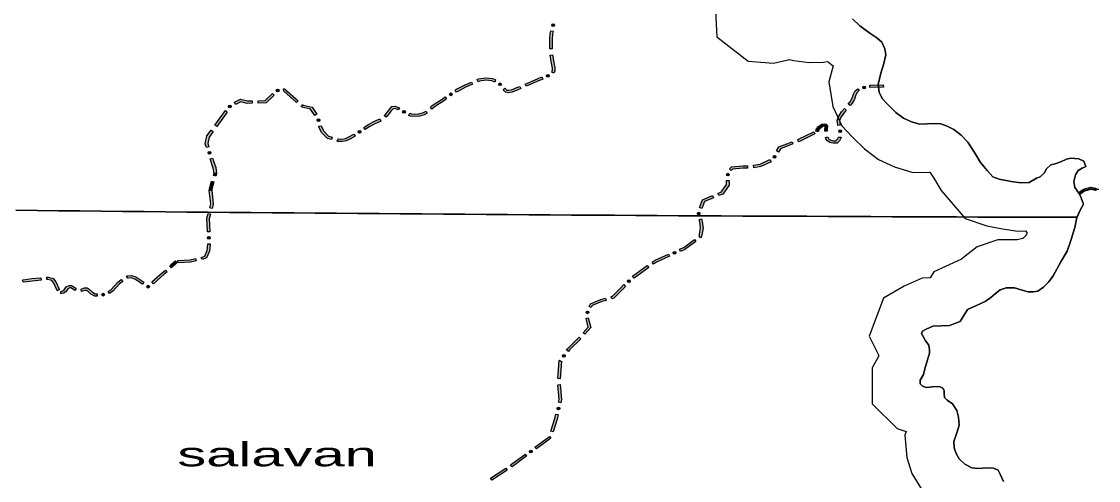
# Model space of a CAD drawing. Header units: metres. Extents: x -835890 to 1024355, y 79891 to 2211954.
# Drawn here: x -233624 to -54596, y 1288279 to 1364590 of the extents above; entities that cross this region are included whole.
import ezdxf

# ---------------------------------------------------------------- set-up
doc = ezdxf.new("R2010")
doc.units = ezdxf.units.M
doc.header["$LTSCALE"] = 2200
for name, color, linetype, lineweight in [('10', 7, 'Continuous', 13), ('13', 7, 'Continuous', 13), ('18', 7, 'Continuous', 13), ('20', 7, 'Continuous', 13), ('35', 7, 'Continuous', 13), ('36', 7, 'Continuous', 13), ('37', 7, 'Continuous', 13)]:
    doc.layers.add(name, color=color, linetype=linetype, lineweight=lineweight)

msp = doc.modelspace()

# ---------------------------------------------------------------- hatches: boundary and pattern name
at = {"layer": '37'}
for points in [[(-145268, 1363780, 1), (-145199, 1364225, 1)], [(-145231, 1362974), (-145338, 1362545), (-145427, 1361685), (-145427, 1360451), (-145407, 1360051), (-145807, 1360031), (-145827, 1360442), (-145827, 1361706), (-145733, 1362614), (-145619, 1363070)], [(-145342, 1359079), (-145110, 1357755), (-144955, 1356885), (-144955, 1356399), (-145114, 1356028), (-145482, 1356186), (-145355, 1356481), (-145355, 1356849), (-145504, 1357685), (-145736, 1359010)], [(-154971, 1354535), (-155431, 1354721), (-156442, 1354837), (-157514, 1354663), (-157727, 1354564), (-157896, 1354926), (-157632, 1355049), (-156452, 1355241), (-155332, 1355113), (-154821, 1354906)], [(-146964, 1355002), (-147694, 1354702), (-149715, 1353819), (-149875, 1354185), (-147851, 1355071), (-147115, 1355372)], [(-146322, 1355481, 1), (-145906, 1355652, 1)], [(-158648, 1354148), (-159831, 1353670), (-161215, 1352917), (-161309, 1352857), (-161524, 1353194), (-161418, 1353261), (-160002, 1354032), (-158798, 1354519)], [(-154257, 1354296, 1), (-153907, 1354012, 1)], [(-150638, 1353428), (-151120, 1353224), (-152056, 1352849), (-152689, 1352749), (-153149, 1352826), (-153576, 1353253), (-153293, 1353536), (-152957, 1353200), (-152687, 1353155), (-152163, 1353237), (-151273, 1353594), (-150794, 1353796)], [(-93351, 1353678, 1), (-93787, 1353569, 1)], [(-92595, 1354007), (-90362, 1354054), (-90353, 1353654), (-92587, 1353607)], [(-195296, 1351004), (-196116, 1350982), (-197185, 1351250), (-198064, 1350809), (-198244, 1351166), (-197231, 1351674), (-196072, 1351383), (-195306, 1351403)], [(-191646, 1352329), (-192984, 1351064), (-194296, 1351030), (-194306, 1351430), (-193148, 1351460), (-191921, 1352619)], [(-191273, 1353128, 1), (-190823, 1353150, 1)], [(-187899, 1351125), (-190035, 1352988), (-190039, 1352988), (-190059, 1353387), (-189894, 1353395), (-187636, 1351426)], [(-162966, 1351758), (-163653, 1351264), (-164478, 1350714), (-165106, 1350294), (-165400, 1350040), (-165662, 1350342), (-165349, 1350613), (-164700, 1351047), (-163881, 1351593), (-163199, 1352083)], [(-162448, 1352366, 1), (-162069, 1352608, 1)], [(-96186, 1350873), (-95887, 1351227), (-95528, 1351862), (-95303, 1352536), (-95028, 1353069), (-94611, 1353406), (-94360, 1353095), (-94711, 1352811), (-94933, 1352381), (-95161, 1351698), (-95557, 1350998), (-95880, 1350615)], [(-199122, 1350289, 1), (-198858, 1350653, 1)], [(-184865, 1348956), (-185564, 1350022), (-186995, 1350336), (-187145, 1350467), (-186882, 1350769), (-186810, 1350705), (-185319, 1350378), (-184531, 1349176)], [(-171021, 1349897), (-171112, 1349952), (-171564, 1350112), (-171867, 1350068), (-172210, 1349672), (-172823, 1348874), (-173037, 1348661), (-173320, 1348943), (-173124, 1349139), (-172520, 1349925), (-172072, 1350443), (-171523, 1350522), (-170940, 1350316), (-170813, 1350238)], [(-97907, 1347312), (-97919, 1347387), (-98039, 1348123), (-97834, 1348756), (-97304, 1349548), (-96831, 1350108), (-96525, 1349851), (-96984, 1349306), (-97471, 1348579), (-97629, 1348092), (-97524, 1347451), (-97512, 1347375)], [(-199415, 1349544), (-201175, 1347115), (-201499, 1347350), (-199739, 1349779)], [(-184300, 1348406, 1), (-184195, 1347968, 1)], [(-173897, 1348040), (-175001, 1347532), (-175747, 1347144), (-176501, 1346633), (-176725, 1346964), (-175953, 1347488), (-175177, 1347892), (-174064, 1348403)], [(-170250, 1349673, 1), (-169842, 1349484, 1)], [(-166176, 1349353), (-166672, 1349080), (-167489, 1348840), (-168257, 1348775), (-168949, 1348841), (-169227, 1348973), (-169055, 1349335), (-168841, 1349233), (-168255, 1349177), (-167563, 1349235), (-166827, 1349451), (-166369, 1349703)], [(-201762, 1346305), (-202425, 1345389), (-202670, 1344282), (-202499, 1343768), (-202879, 1343642), (-203085, 1344261), (-202797, 1345557), (-202086, 1346540)], [(-182074, 1344995), (-182784, 1345162), (-183697, 1346109), (-184181, 1347048), (-184209, 1347168), (-183820, 1347261), (-183803, 1347188), (-183369, 1346345), (-182578, 1345525), (-181982, 1345384)], [(-177625, 1346108, 1), (-177253, 1346362, 1)], [(-101565, 1346337), (-101456, 1346772), (-101149, 1347118), (-100578, 1347511), (-100200, 1347582), (-99847, 1347532), (-99641, 1347291), (-99680, 1346550), (-99681, 1346356), (-100081, 1346359), (-100080, 1346562), (-100049, 1347153), (-100053, 1347157), (-100191, 1347177), (-100420, 1347133), (-100882, 1346816), (-101092, 1346580), (-101177, 1346240)], [(-97589, 1346578, 1), (-97519, 1346133, 1)], [(-178180, 1345517), (-179046, 1345036), (-179653, 1344748), (-180343, 1344616), (-181019, 1344666), (-181139, 1344707), (-181008, 1345085), (-180938, 1345061), (-180366, 1345019), (-179778, 1345131), (-179229, 1345392), (-178375, 1345866)], [(-108107, 1343070), (-107717, 1343754), (-105526, 1344613), (-105380, 1344241), (-107440, 1343433), (-107760, 1342872)], [(-104595, 1344978), (-104456, 1345033), (-101898, 1346258), (-101725, 1345897), (-104297, 1344666), (-104449, 1344606)], [(-99602, 1345431), (-99544, 1345243), (-99392, 1345042), (-99096, 1344859), (-98640, 1344745), (-98229, 1344770), (-97990, 1345005), (-97798, 1345335), (-97791, 1345387), (-97395, 1345335), (-97412, 1345204), (-97672, 1344758), (-98054, 1344380), (-98677, 1344342), (-99254, 1344486), (-99667, 1344741), (-99905, 1345058), (-99984, 1345312)], [(-202303, 1342542, 1), (-202445, 1342969, 1)], [(-201869, 1341870), (-201352, 1340314), (-201189, 1339375), (-201584, 1339306), (-201741, 1340216), (-202248, 1341744)], [(-111961, 1340685), (-110839, 1340858), (-109201, 1341623), (-109032, 1341261), (-110722, 1340471), (-111900, 1340289)], [(-108318, 1342298, 1), (-108541, 1341907, 1)], [(-201198, 1339273), (-201347, 1338861), (-201723, 1338997), (-201575, 1339408)], [(-116210, 1339356, 1), (-116210, 1338906, 1)], [(-115940, 1340102), (-115603, 1340440), (-113712, 1340585), (-112922, 1340585), (-112922, 1340185), (-113697, 1340185), (-115425, 1340052), (-115657, 1339819)], [(-201656, 1337933), (-202018, 1336477), (-202406, 1336574), (-202044, 1338029)], [(-117840, 1336053), (-117311, 1336230), (-116410, 1337519), (-116410, 1338131), (-116010, 1338131), (-116010, 1337393), (-117059, 1335892), (-117713, 1335674)], [(-202013, 1336549), (-201742, 1334240), (-201943, 1333514), (-202329, 1333620), (-202149, 1334271), (-202410, 1336502)], [(-120894, 1333648), (-120405, 1334955), (-118781, 1335667), (-118620, 1335301), (-120090, 1334656), (-120520, 1333508)], [(-57929, 1336145), (-57070, 1336728), (-55883, 1337045), (-55042, 1336891), (-55042, 1336891), (-55042, 1336491), (-55078, 1336491), (-55867, 1336635), (-56902, 1336359), (-57705, 1335814)], [(-202210, 1332550), (-202410, 1331828), (-202326, 1329641), (-202726, 1329626), (-202812, 1331875), (-202596, 1332657)], [(-120979, 1332852, 1), (-121136, 1332431, 1)], [(-120970, 1328934), (-120985, 1328922), (-120728, 1330210), (-120861, 1331274), (-120980, 1331630), (-120600, 1331757), (-120469, 1331363), (-120323, 1330195), (-120623, 1328692), (-120732, 1328612)], [(-202479, 1328409, 1), (-202496, 1328859, 1)], [(-202250, 1327642), (-202245, 1327525), (-202350, 1326405), (-202862, 1325285), (-203586, 1324995), (-203735, 1325366), (-203159, 1325597), (-202742, 1326510), (-202646, 1327536), (-202649, 1327627)], [(-124234, 1326726), (-123551, 1327028), (-121774, 1328340), (-121536, 1328018), (-123349, 1326680), (-124073, 1326360)], [(-204596, 1324779), (-205512, 1324575), (-207603, 1324458), (-207625, 1324858), (-205567, 1324972), (-204683, 1325169)], [(-128783, 1324579), (-128283, 1324937), (-126064, 1325918), (-125902, 1325552), (-128083, 1324587), (-128550, 1324254)], [(-124862, 1326230, 1), (-125274, 1326048, 1)], [(-211952, 1321284), (-210171, 1322856), (-209705, 1323271), (-209439, 1322972), (-209905, 1322557), (-211687, 1320984)], [(-208973, 1323945), (-208073, 1324786), (-207800, 1324494), (-208700, 1323653)], [(-132035, 1322251), (-129596, 1323997), (-129363, 1323672), (-131803, 1321926)], [(-233471, 1321581), (-233363, 1321642), (-231888, 1321836), (-230426, 1321996), (-230383, 1321599), (-231840, 1321439), (-233234, 1321255), (-233274, 1321233)], [(-229422, 1322089), (-229177, 1322105), (-228364, 1321847), (-227935, 1321288), (-227369, 1320076), (-227332, 1320029), (-227648, 1319784), (-227712, 1319867), (-228279, 1321079), (-228605, 1321504), (-229227, 1321701), (-229396, 1321690)], [(-219235, 1319703), (-218704, 1320049), (-217615, 1321255), (-217042, 1321699), (-216797, 1321383), (-217342, 1320960), (-218442, 1319742), (-219016, 1319368)], [(-216172, 1322246), (-216026, 1322327), (-215336, 1322370), (-214615, 1322122), (-213275, 1321249), (-213494, 1320914), (-214791, 1321760), (-215391, 1321966), (-215910, 1321933), (-215977, 1321896)], [(-132488, 1321565, 1), (-132806, 1321246, 1)], [(-227063, 1319783), (-226962, 1319758), (-226750, 1319785), (-226521, 1319957), (-226207, 1320469), (-225696, 1320702), (-225294, 1320702), (-224750, 1320366), (-224529, 1320211), (-224759, 1319884), (-224970, 1320032), (-225407, 1320302), (-225609, 1320302), (-225930, 1320156), (-226220, 1319683), (-226595, 1319401), (-226987, 1319352), (-227160, 1319395)], [(-223722, 1320113), (-223623, 1320129), (-223156, 1320285), (-222736, 1320285), (-222361, 1320097), (-221853, 1319569), (-221357, 1319337), (-221032, 1319326), (-221045, 1318926), (-221453, 1318940), (-222090, 1319238), (-222601, 1319770), (-222830, 1319885), (-223090, 1319885), (-223529, 1319738), (-223661, 1319718)], [(-212389, 1320368, 1), (-212752, 1320634, 1)], [(-135596, 1318882), (-135388, 1318942), (-134172, 1320161), (-133495, 1320839), (-133212, 1320556), (-133889, 1319878), (-135178, 1318586), (-135486, 1318498)], [(-219836, 1319240, 1), (-220264, 1319103, 1)], [(-139274, 1317213), (-139049, 1317664), (-137298, 1318395), (-136557, 1318607), (-136447, 1318223), (-137166, 1318017), (-138757, 1317353), (-138916, 1317034)], [(-139441, 1316430, 1), (-139642, 1316027, 1)], [(-140270, 1312848), (-139403, 1313796), (-139788, 1315242), (-139401, 1315345), (-138960, 1313688), (-139975, 1312578)], [(-143037, 1309933), (-142815, 1310245), (-140943, 1312121), (-140660, 1311838), (-142508, 1309986), (-142712, 1309701)], [(-143324, 1309186, 1), (-143585, 1308820, 1)], [(-144490, 1305220), (-144249, 1308233), (-144198, 1308305), (-143872, 1308072), (-143859, 1308091), (-144091, 1305188)], [(-144361, 1301273), (-144256, 1301758), (-144487, 1304189), (-144089, 1304227), (-143852, 1301734), (-143970, 1301188)], [(-144330, 1300473, 1), (-144425, 1300034, 1)], [(-145620, 1296459), (-144943, 1298589), (-144785, 1299319), (-144394, 1299234), (-144557, 1298486), (-145239, 1296338)], [(-148280, 1293839), (-145862, 1295615), (-145626, 1295293), (-148043, 1293517)], [(-152315, 1290888), (-150019, 1292561), (-149892, 1292655), (-149655, 1292332), (-149783, 1292238), (-152080, 1290565)], [(-148786, 1293219, 1), (-149149, 1292952, 1)], [(-155641, 1288689), (-153115, 1290308), (-152899, 1289972), (-155425, 1288352)]]:
    msp.add_hatch(color=256, dxfattribs=at).paths.add_polyline_path(points)

# ---------------------------------------------------------------- linework, layer by layer
at = {"layer": '10'}
for points in [[(-79340, 1314050), (-77599, 1314714), (-76383, 1316715), (-74783, 1317454), (-73446, 1318045), (-72511, 1318685), (-71723, 1319375), (-70936, 1319966), (-69951, 1320311), (-68573, 1320311), (-67293, 1319917), (-66259, 1319671), (-65373, 1319621), (-64659, 1319769), (-63724, 1320410), (-62836, 1321328), (-62109, 1322330), (-60835, 1324632), (-59799, 1326412), (-59206, 1328192), (-58509, 1330364), (-58168, 1331984), (-58146, 1332036), (-57651, 1333201), (-57096, 1334203), (-57473, 1335290), (-57817, 1335980), (-56986, 1336543), (-55875, 1336840), (-55060, 1336691), (-54542, 1336691)], [(-70369, 1288088), (-70911, 1289319), (-71280, 1290009), (-72068, 1290305), (-73151, 1290354), (-74627, 1290256), (-75661, 1290354), (-76793, 1290995), (-77729, 1291881), (-78270, 1292768), (-78565, 1293705), (-78664, 1294739), (-78122, 1296217), (-77753, 1297498), (-77852, 1298829), (-78147, 1299913), (-78885, 1301046), (-79722, 1301637), (-80165, 1302081), (-80264, 1302672), (-80239, 1303214), (-80485, 1303608), (-81027, 1303904), (-82159, 1303855), (-83193, 1303756), (-83832, 1303953), (-84226, 1304347), (-84226, 1304938), (-83685, 1305924), (-83439, 1306860), (-82996, 1308338), (-82700, 1309472), (-82676, 1310013), (-82823, 1310753), (-83365, 1311492), (-83759, 1312231), (-84005, 1312723), (-83857, 1313118), (-83266, 1313463), (-82134, 1313955), (-79340, 1314050)]]:
    msp.add_lwpolyline(points, dxfattribs=at)
at = {"layer": '13'}
msp.add_lwpolyline([(-95474, 1365050), (-94244, 1363868), (-92594, 1362636), (-91462, 1361897), (-90625, 1361158), (-90084, 1360074), (-89936, 1359039), (-90281, 1357610), (-90749, 1355984), (-91241, 1354112), (-91044, 1352831), (-90552, 1351796), (-89715, 1350909), (-88263, 1349480), (-87032, 1348544), (-85654, 1347904), (-84374, 1347509), (-82996, 1347559), (-81765, 1347608), (-80780, 1347559), (-79747, 1347214), (-78664, 1346622), (-77409, 1345686), (-76326, 1344504), (-75193, 1342829), (-74209, 1341153), (-73028, 1339774), (-72142, 1338739), (-71108, 1338394), (-69119, 1338007), (-67499, 1337745), (-66139, 1337797), (-64887, 1338526), (-64290, 1338788), (-63650, 1339379), (-63256, 1340119), (-62518, 1340759), (-61780, 1340907), (-60844, 1341271), (-59909, 1341714), (-59171, 1341892), (-57853, 1341783), (-57050, 1341370), (-56681, 1340501), (-57320, 1340234), (-57959, 1339807), (-58408, 1339084), (-58703, 1338000), (-58506, 1337014), (-57853, 1336033), (-57817, 1335980), (-56986, 1336543), (-55875, 1336840), (-55060, 1336691), (-54542, 1336691)], dxfattribs=at)
at = {"layer": '18'}
for points in [[(-95474, 1365050), (-94244, 1363868), (-92594, 1362636), (-91462, 1361897), (-90625, 1361158), (-90084, 1360074), (-89936, 1359039), (-90281, 1357610), (-90749, 1355984), (-91241, 1354112), (-91044, 1352831), (-90552, 1351796), (-89715, 1350909), (-88263, 1349480), (-87032, 1348544), (-85654, 1347904), (-84374, 1347509), (-82996, 1347559), (-81765, 1347608), (-80780, 1347559), (-79747, 1347214), (-78664, 1346622), (-77409, 1345686), (-76326, 1344504), (-75193, 1342829), (-74209, 1341153), (-73028, 1339774), (-72142, 1338739), (-71108, 1338394), (-69119, 1338007), (-67499, 1337745), (-66139, 1337797), (-64887, 1338526), (-64290, 1338788), (-63650, 1339379), (-63256, 1340119), (-62518, 1340759), (-61780, 1340907), (-60844, 1341271), (-59909, 1341714), (-59171, 1341892), (-57853, 1341783), (-57050, 1341370), (-56681, 1340501), (-57320, 1340234), (-57959, 1339807), (-58408, 1339084), (-58703, 1338000), (-58506, 1337014), (-57853, 1336033), (-57817, 1335980), (-57473, 1335290), (-57096, 1334203), (-57651, 1333201), (-58146, 1332036), (-59146, 1332039), (-60424, 1332042), (-63979, 1332052), (-67533, 1332063), (-71087, 1332074), (-74642, 1332085), (-78196, 1332098), (-81751, 1332110)], [(-81751, 1332110), (-85305, 1332124), (-88859, 1332138), (-92414, 1332152), (-95968, 1332168), (-99522, 1332183), (-103077, 1332200), (-106631, 1332216), (-110185, 1332234), (-113740, 1332252), (-117294, 1332270), (-120848, 1332289), (-124403, 1332309), (-127957, 1332329), (-131511, 1332350), (-135066, 1332372), (-138620, 1332394), (-142174, 1332416), (-145728, 1332439), (-149283, 1332463), (-152837, 1332487), (-156391, 1332512), (-159946, 1332537), (-163500, 1332563), (-167054, 1332590), (-170609, 1332617), (-174163, 1332645), (-177717, 1332673), (-181271, 1332702), (-184826, 1332731), (-188380, 1332761), (-191934, 1332792), (-195488, 1332823), (-199043, 1332854), (-202597, 1332887), (-206151, 1332919), (-209705, 1332953), (-213259, 1332987), (-216814, 1333021), (-220368, 1333056), (-223922, 1333092), (-227476, 1333128), (-231030, 1333165), (-234585, 1333203)], [(-234585, 1333203), (-231030, 1333165), (-227476, 1333128), (-223922, 1333092), (-220368, 1333056), (-216814, 1333021), (-213259, 1332987), (-209705, 1332953), (-206151, 1332919), (-202597, 1332887), (-199043, 1332854), (-195488, 1332823), (-191934, 1332792), (-188380, 1332761), (-184826, 1332731), (-181271, 1332702), (-177717, 1332673), (-174163, 1332645), (-170609, 1332617), (-167054, 1332590), (-163500, 1332563), (-159946, 1332537), (-156391, 1332512), (-152837, 1332487), (-149283, 1332463), (-145728, 1332439), (-142174, 1332416), (-138620, 1332394), (-135066, 1332372), (-131511, 1332350), (-127957, 1332329)], [(-127957, 1332329), (-124403, 1332309), (-120848, 1332289), (-117294, 1332270), (-113740, 1332252), (-110185, 1332234), (-106631, 1332216), (-103077, 1332200), (-99522, 1332183), (-95968, 1332168), (-92414, 1332152), (-88859, 1332138), (-85305, 1332124), (-81751, 1332110), (-78196, 1332098), (-74642, 1332085), (-71087, 1332074), (-67533, 1332063), (-63979, 1332052), (-60424, 1332042), (-59146, 1332039), (-58146, 1332036), (-58168, 1331984), (-58509, 1330364), (-59206, 1328192), (-59799, 1326412), (-60835, 1324632), (-62109, 1322330), (-62836, 1321328), (-63724, 1320410), (-64659, 1319769), (-65373, 1319621), (-66259, 1319671), (-67293, 1319917), (-68573, 1320311), (-69951, 1320311), (-70936, 1319966), (-71723, 1319375), (-72511, 1318685), (-73446, 1318045), (-74783, 1317454), (-76383, 1316715), (-77599, 1314714), (-79340, 1314050), (-82134, 1313955), (-83266, 1313463), (-83857, 1313118), (-84005, 1312723), (-83759, 1312231), (-83365, 1311492), (-82823, 1310753), (-82676, 1310013), (-82700, 1309472), (-82996, 1308338), (-83439, 1306860), (-83685, 1305924), (-84226, 1304938), (-84226, 1304347), (-83832, 1303953), (-83193, 1303756), (-82159, 1303855), (-81027, 1303904), (-80485, 1303608), (-80239, 1303214), (-80264, 1302672), (-80165, 1302081), (-79722, 1301637), (-78885, 1301046), (-78147, 1299913), (-77852, 1298829), (-77753, 1297498), (-78122, 1296217), (-78664, 1294739), (-78565, 1293705), (-78270, 1292768), (-77729, 1291881), (-76793, 1290995), (-75661, 1290354), (-74627, 1290256), (-73151, 1290354), (-72068, 1290305), (-71280, 1290009), (-70911, 1289319), (-70369, 1288088)]]:
    msp.add_lwpolyline(points, dxfattribs=at)
at = {"layer": '35'}
for points in [[(-118238, 1366319), (-118014, 1362066), (-112811, 1358015), (-108602, 1357664), (-106194, 1358220), (-105988, 1358299), (-105244, 1358117), (-102733, 1357771), (-100326, 1357851), (-99600, 1357920), (-99429, 1357755), (-98698, 1357210), (-99400, 1354539), (-98773, 1350454), (-97235, 1347222), (-95432, 1345311), (-93511, 1343421), (-91188, 1341654), (-88530, 1340419), (-85438, 1339466), (-82693, 1339564), (-82651, 1339566), (-82624, 1339536), (-81963, 1338558), (-80747, 1336489), (-79104, 1334570), (-76776, 1331852), (-73147, 1330641), (-70523, 1330130), (-67988, 1329720), (-66753, 1329768)], [(-64887, 1338526), (-66139, 1337797), (-67499, 1337745), (-69119, 1338007), (-71108, 1338394), (-72142, 1338739), (-73028, 1339774), (-74209, 1341153), (-75193, 1342829), (-76326, 1344504), (-77409, 1345686), (-78664, 1346622), (-79747, 1347214), (-80780, 1347559), (-81765, 1347608), (-82996, 1347559), (-84374, 1347509), (-85654, 1347904), (-87032, 1348544), (-88263, 1349480), (-89715, 1350909), (-90552, 1351796), (-91044, 1352831), (-91241, 1354112), (-90749, 1355984), (-90281, 1357610), (-89936, 1359039), (-90084, 1360074), (-90625, 1361158), (-91462, 1361897), (-92594, 1362636), (-94244, 1363868), (-95474, 1365050)], [(-70369, 1288088), (-70911, 1289319), (-71280, 1290009), (-72068, 1290305), (-73151, 1290354), (-74627, 1290256), (-75661, 1290354), (-76793, 1290995), (-77729, 1291881), (-78270, 1292768), (-78565, 1293705), (-78664, 1294739), (-78122, 1296217), (-77753, 1297498), (-77852, 1298829), (-78147, 1299913), (-78885, 1301046), (-79722, 1301637), (-80165, 1302081), (-80264, 1302672), (-80239, 1303214), (-80485, 1303608), (-81027, 1303904), (-82159, 1303855), (-83193, 1303756), (-83832, 1303953), (-84226, 1304347), (-84226, 1304938), (-83685, 1305924), (-83439, 1306860), (-82996, 1308338), (-82700, 1309472), (-82676, 1310013), (-82823, 1310753), (-83365, 1311492), (-83759, 1312231), (-84005, 1312723), (-83857, 1313118), (-83266, 1313463), (-82134, 1313955), (-79340, 1314050), (-77599, 1314714), (-76383, 1316715), (-74783, 1317454), (-73446, 1318045), (-72511, 1318685), (-71723, 1319375), (-70936, 1319966), (-69951, 1320311), (-68573, 1320311), (-67293, 1319917), (-66259, 1319671), (-65373, 1319621), (-64659, 1319769), (-63724, 1320410), (-62836, 1321328), (-62109, 1322330), (-60835, 1324632), (-59799, 1326412), (-59206, 1328192), (-58509, 1330364), (-58168, 1331984), (-57651, 1333201), (-57096, 1334203), (-57473, 1335290), (-57817, 1335980), (-57853, 1336033), (-58506, 1337014), (-58703, 1338000), (-58408, 1339084), (-57959, 1339807), (-57320, 1340234), (-56681, 1340501), (-57050, 1341370), (-57853, 1341783), (-59171, 1341892), (-59909, 1341714), (-60844, 1341271), (-61780, 1340907), (-62518, 1340759), (-63256, 1340119), (-63650, 1339379), (-64290, 1338788), (-64887, 1338526)], [(-66753, 1329768), (-66478, 1329534), (-66533, 1329143), (-67147, 1328529), (-68096, 1328311), (-71312, 1328311), (-74749, 1327107), (-76767, 1325592), (-77386, 1325050), (-78078, 1324744), (-81952, 1322954), (-82566, 1321945), (-83929, 1321899), (-86892, 1320609), (-90350, 1318591), (-92719, 1312266), (-91126, 1309077), (-91141, 1309026), (-91171, 1308912), (-92226, 1306992), (-92226, 1301036), (-88087, 1296893), (-86566, 1296424), (-86800, 1295787), (-86449, 1292104), (-85606, 1289432), (-84003, 1286807)]]:
    msp.add_lwpolyline(points, dxfattribs=at)
at = {"layer": '36'}
for points in [[(-64887, 1338526), (-66139, 1337797), (-67499, 1337745), (-69119, 1338007), (-71108, 1338394), (-72142, 1338739), (-73028, 1339774), (-74209, 1341153), (-75193, 1342829), (-76326, 1344504), (-77409, 1345686), (-78664, 1346622), (-79747, 1347214), (-80780, 1347559), (-81765, 1347608), (-82996, 1347559), (-84374, 1347509), (-85654, 1347904), (-87032, 1348544), (-88263, 1349480), (-89715, 1350909), (-90552, 1351796), (-91044, 1352831), (-91241, 1354112), (-90749, 1355984), (-90281, 1357610), (-89936, 1359039), (-90084, 1360074), (-90625, 1361158), (-91462, 1361897), (-92594, 1362636), (-94244, 1363868), (-95474, 1365050)], [(-70369, 1288088), (-70911, 1289319), (-71280, 1290009), (-72068, 1290305), (-73151, 1290354), (-74627, 1290256), (-75661, 1290354), (-76793, 1290995), (-77729, 1291881), (-78270, 1292768), (-78565, 1293705), (-78664, 1294739), (-78122, 1296217), (-77753, 1297498), (-77852, 1298829), (-78147, 1299913), (-78885, 1301046), (-79722, 1301637), (-80165, 1302081), (-80264, 1302672), (-80239, 1303214), (-80485, 1303608), (-81027, 1303904), (-82159, 1303855), (-83193, 1303756), (-83832, 1303953), (-84226, 1304347), (-84226, 1304938), (-83685, 1305924), (-83439, 1306860), (-82996, 1308338), (-82700, 1309472), (-82676, 1310013), (-82823, 1310753), (-83365, 1311492), (-83759, 1312231), (-84005, 1312723), (-83857, 1313118), (-83266, 1313463), (-82134, 1313955), (-79340, 1314050), (-77599, 1314714), (-76383, 1316715), (-74783, 1317454), (-73446, 1318045), (-72511, 1318685), (-71723, 1319375), (-70936, 1319966), (-69951, 1320311), (-68573, 1320311), (-67293, 1319917), (-66259, 1319671), (-65373, 1319621), (-64659, 1319769), (-63724, 1320410), (-62836, 1321328), (-62109, 1322330), (-60835, 1324632), (-59799, 1326412), (-59206, 1328192), (-58509, 1330364), (-58168, 1331984), (-57651, 1333201), (-57096, 1334203), (-57473, 1335290), (-57817, 1335980), (-57853, 1336033), (-58506, 1337014), (-58703, 1338000), (-58408, 1339084), (-57959, 1339807), (-57320, 1340234), (-56681, 1340501), (-57050, 1341370), (-57853, 1341783), (-59171, 1341892), (-59909, 1341714), (-60844, 1341271), (-61780, 1340907), (-62518, 1340759), (-63256, 1340119), (-63650, 1339379), (-64290, 1338788), (-64887, 1338526)]]:
    msp.add_lwpolyline(points, dxfattribs=at)
at = {"layer": '37'}
for points in [[(-145231, 1362974), (-145338, 1362545), (-145427, 1361685), (-145427, 1360451), (-145407, 1360051), (-145807, 1360031), (-145827, 1360442), (-145827, 1361706), (-145733, 1362614), (-145619, 1363070)], [(-145342, 1359079), (-145110, 1357755), (-144955, 1356885), (-144955, 1356399), (-145114, 1356028), (-145482, 1356186), (-145355, 1356481), (-145355, 1356849), (-145504, 1357685), (-145736, 1359010)], [(-154971, 1354535), (-155431, 1354721), (-156442, 1354837), (-157514, 1354663), (-157727, 1354564), (-157896, 1354926), (-157632, 1355049), (-156452, 1355241), (-155332, 1355113), (-154821, 1354906)], [(-146964, 1355002), (-147694, 1354702), (-149715, 1353819), (-149875, 1354185), (-147851, 1355071), (-147115, 1355372)], [(-158648, 1354148), (-159831, 1353670), (-161215, 1352917), (-161309, 1352857), (-161524, 1353194), (-161418, 1353261), (-160002, 1354032), (-158798, 1354519)], [(-150638, 1353428), (-151120, 1353224), (-152056, 1352849), (-152689, 1352749), (-153149, 1352826), (-153576, 1353253), (-153293, 1353536), (-152957, 1353200), (-152687, 1353155), (-152163, 1353237), (-151273, 1353594), (-150794, 1353796)], [(-92595, 1354007), (-90362, 1354054), (-90353, 1353654), (-92587, 1353607)], [(-195296, 1351004), (-196116, 1350982), (-197185, 1351250), (-198064, 1350809), (-198244, 1351166), (-197231, 1351674), (-196072, 1351383), (-195306, 1351403)], [(-191646, 1352329), (-192984, 1351064), (-194296, 1351030), (-194306, 1351430), (-193148, 1351460), (-191921, 1352619)], [(-187899, 1351125), (-190035, 1352988), (-190039, 1352988), (-190059, 1353387), (-189894, 1353395), (-187636, 1351426)], [(-162966, 1351758), (-163653, 1351264), (-164478, 1350714), (-165106, 1350294), (-165400, 1350040), (-165662, 1350342), (-165349, 1350613), (-164700, 1351047), (-163881, 1351593), (-163199, 1352083)], [(-96186, 1350873), (-95887, 1351227), (-95528, 1351862), (-95303, 1352536), (-95028, 1353069), (-94611, 1353406), (-94360, 1353095), (-94711, 1352811), (-94933, 1352381), (-95161, 1351698), (-95557, 1350998), (-95880, 1350615)], [(-184865, 1348956), (-185564, 1350022), (-186995, 1350336), (-187145, 1350467), (-186882, 1350769), (-186810, 1350705), (-185319, 1350378), (-184531, 1349176)], [(-171021, 1349897), (-171112, 1349952), (-171564, 1350112), (-171867, 1350068), (-172210, 1349672), (-172823, 1348874), (-173037, 1348661), (-173320, 1348943), (-173124, 1349139), (-172520, 1349925), (-172072, 1350443), (-171523, 1350522), (-170940, 1350316), (-170813, 1350238)], [(-97907, 1347312), (-97919, 1347387), (-98039, 1348123), (-97834, 1348756), (-97304, 1349548), (-96831, 1350108), (-96525, 1349851), (-96984, 1349306), (-97471, 1348579), (-97629, 1348092), (-97524, 1347451), (-97512, 1347375)], [(-199415, 1349544), (-201175, 1347115), (-201499, 1347350), (-199739, 1349779)], [(-173897, 1348040), (-175001, 1347532), (-175747, 1347144), (-176501, 1346633), (-176725, 1346964), (-175953, 1347488), (-175177, 1347892), (-174064, 1348403)], [(-166176, 1349353), (-166672, 1349080), (-167489, 1348840), (-168257, 1348775), (-168949, 1348841), (-169227, 1348973), (-169055, 1349335), (-168841, 1349233), (-168255, 1349177), (-167563, 1349235), (-166827, 1349451), (-166369, 1349703)], [(-201762, 1346305), (-202425, 1345389), (-202670, 1344282), (-202499, 1343768), (-202879, 1343642), (-203085, 1344261), (-202797, 1345557), (-202086, 1346540)], [(-182074, 1344995), (-182784, 1345162), (-183697, 1346109), (-184181, 1347048), (-184209, 1347168), (-183820, 1347261), (-183803, 1347188), (-183369, 1346345), (-182578, 1345525), (-181982, 1345384)], [(-101565, 1346337), (-101456, 1346772), (-101149, 1347118), (-100578, 1347511), (-100200, 1347582), (-99847, 1347532), (-99641, 1347291), (-99680, 1346550), (-99681, 1346356), (-100081, 1346359), (-100080, 1346562), (-100049, 1347153), (-100053, 1347157), (-100191, 1347177), (-100420, 1347133), (-100882, 1346816), (-101092, 1346580), (-101177, 1346240)], [(-178180, 1345517), (-179046, 1345036), (-179653, 1344748), (-180343, 1344616), (-181019, 1344666), (-181139, 1344707), (-181008, 1345085), (-180938, 1345061), (-180366, 1345019), (-179778, 1345131), (-179229, 1345392), (-178375, 1345866)], [(-108107, 1343070), (-107717, 1343754), (-105526, 1344613), (-105380, 1344241), (-107440, 1343433), (-107760, 1342872)], [(-104595, 1344978), (-104456, 1345033), (-101898, 1346258), (-101725, 1345897), (-104297, 1344666), (-104449, 1344606)], [(-99602, 1345431), (-99544, 1345243), (-99392, 1345042), (-99096, 1344859), (-98640, 1344745), (-98229, 1344770), (-97990, 1345005), (-97798, 1345335), (-97791, 1345387), (-97395, 1345335), (-97412, 1345204), (-97672, 1344758), (-98054, 1344380), (-98677, 1344342), (-99254, 1344486), (-99667, 1344741), (-99905, 1345058), (-99984, 1345312)], [(-201869, 1341870), (-201352, 1340314), (-201189, 1339375), (-201584, 1339306), (-201741, 1340216), (-202248, 1341744)], [(-111961, 1340685), (-110839, 1340858), (-109201, 1341623), (-109032, 1341261), (-110722, 1340471), (-111900, 1340289)], [(-201198, 1339273), (-201347, 1338861), (-201723, 1338997), (-201575, 1339408)], [(-115940, 1340102), (-115603, 1340440), (-113712, 1340585), (-112922, 1340585), (-112922, 1340185), (-113697, 1340185), (-115425, 1340052), (-115657, 1339819)], [(-201656, 1337933), (-202018, 1336477), (-202406, 1336574), (-202044, 1338029)], [(-117840, 1336053), (-117311, 1336230), (-116410, 1337519), (-116410, 1338131), (-116010, 1338131), (-116010, 1337393), (-117059, 1335892), (-117713, 1335674)], [(-202013, 1336549), (-201742, 1334240), (-201943, 1333514), (-202329, 1333620), (-202149, 1334271), (-202410, 1336502)], [(-120894, 1333648), (-120405, 1334955), (-118781, 1335667), (-118620, 1335301), (-120090, 1334656), (-120520, 1333508)], [(-57929, 1336145), (-57070, 1336728), (-55883, 1337045), (-55042, 1336891), (-55042, 1336891), (-55042, 1336491), (-55078, 1336491), (-55867, 1336635), (-56902, 1336359), (-57705, 1335814)], [(-202210, 1332550), (-202410, 1331828), (-202326, 1329641), (-202726, 1329626), (-202812, 1331875), (-202596, 1332657)], [(-120970, 1328934), (-120985, 1328922), (-120728, 1330210), (-120861, 1331274), (-120980, 1331630), (-120600, 1331757), (-120469, 1331363), (-120323, 1330195), (-120623, 1328692), (-120732, 1328612)], [(-202250, 1327642), (-202245, 1327525), (-202350, 1326405), (-202862, 1325285), (-203586, 1324995), (-203735, 1325366), (-203159, 1325597), (-202742, 1326510), (-202646, 1327536), (-202649, 1327627)], [(-124234, 1326726), (-123551, 1327028), (-121774, 1328340), (-121536, 1328018), (-123349, 1326680), (-124073, 1326360)], [(-204596, 1324779), (-205512, 1324575), (-207603, 1324458), (-207625, 1324858), (-205567, 1324972), (-204683, 1325169)], [(-128783, 1324579), (-128283, 1324937), (-126064, 1325918), (-125902, 1325552), (-128083, 1324587), (-128550, 1324254)], [(-211952, 1321284), (-210171, 1322856), (-209705, 1323271), (-209439, 1322972), (-209905, 1322557), (-211687, 1320984)], [(-208973, 1323945), (-208073, 1324786), (-207800, 1324494), (-208700, 1323653)], [(-132035, 1322251), (-129596, 1323997), (-129363, 1323672), (-131803, 1321926)], [(-233471, 1321581), (-233363, 1321642), (-231888, 1321836), (-230426, 1321996), (-230383, 1321599), (-231840, 1321439), (-233234, 1321255), (-233274, 1321233)], [(-229422, 1322089), (-229177, 1322105), (-228364, 1321847), (-227935, 1321288), (-227369, 1320076), (-227332, 1320029), (-227648, 1319784), (-227712, 1319867), (-228279, 1321079), (-228605, 1321504), (-229227, 1321701), (-229396, 1321690)], [(-219235, 1319703), (-218704, 1320049), (-217615, 1321255), (-217042, 1321699), (-216797, 1321383), (-217342, 1320960), (-218442, 1319742), (-219016, 1319368)], [(-216172, 1322246), (-216026, 1322327), (-215336, 1322370), (-214615, 1322122), (-213275, 1321249), (-213494, 1320914), (-214791, 1321760), (-215391, 1321966), (-215910, 1321933), (-215977, 1321896)], [(-227063, 1319783), (-226962, 1319758), (-226750, 1319785), (-226521, 1319957), (-226207, 1320469), (-225696, 1320702), (-225294, 1320702), (-224750, 1320366), (-224529, 1320211), (-224759, 1319884), (-224970, 1320032), (-225407, 1320302), (-225609, 1320302), (-225930, 1320156), (-226220, 1319683), (-226595, 1319401), (-226987, 1319352), (-227160, 1319395)], [(-223722, 1320113), (-223623, 1320129), (-223156, 1320285), (-222736, 1320285), (-222361, 1320097), (-221853, 1319569), (-221357, 1319337), (-221032, 1319326), (-221045, 1318926), (-221453, 1318940), (-222090, 1319238), (-222601, 1319770), (-222830, 1319885), (-223090, 1319885), (-223529, 1319738), (-223661, 1319718)], [(-135596, 1318882), (-135388, 1318942), (-134172, 1320161), (-133495, 1320839), (-133212, 1320556), (-133889, 1319878), (-135178, 1318586), (-135486, 1318498)], [(-139274, 1317213), (-139049, 1317664), (-137298, 1318395), (-136557, 1318607), (-136447, 1318223), (-137166, 1318017), (-138757, 1317353), (-138916, 1317034)], [(-140270, 1312848), (-139403, 1313796), (-139788, 1315242), (-139401, 1315345), (-138960, 1313688), (-139975, 1312578)], [(-143037, 1309933), (-142815, 1310245), (-140943, 1312121), (-140660, 1311838), (-142508, 1309986), (-142712, 1309701)], [(-144490, 1305220), (-144249, 1308233), (-144198, 1308305), (-143872, 1308072), (-143859, 1308091), (-144091, 1305188)], [(-144361, 1301273), (-144256, 1301758), (-144487, 1304189), (-144089, 1304227), (-143852, 1301734), (-143970, 1301188)], [(-145620, 1296459), (-144943, 1298589), (-144785, 1299319), (-144394, 1299234), (-144557, 1298486), (-145239, 1296338)], [(-148280, 1293839), (-145862, 1295615), (-145626, 1295293), (-148043, 1293517)], [(-152315, 1290888), (-150019, 1292561), (-149892, 1292655), (-149655, 1292332), (-149783, 1292238), (-152080, 1290565)], [(-155641, 1288689), (-153115, 1290308), (-152899, 1289972), (-155425, 1288352)]]:
    msp.add_lwpolyline(points, close=True, dxfattribs=at)
for centre in [(-145234, 1364003), (-146114, 1355567), (-154082, 1354154), (-93569, 1353624), (-191048, 1353139), (-162259, 1352487), (-198990, 1350471), (-184248, 1348187), (-170046, 1349578), (-177439, 1346235), (-97554, 1346356), (-202374, 1342756), (-108429, 1342102), (-116210, 1339131), (-121057, 1332641), (-202488, 1328634), (-125068, 1326139), (-132647, 1321405), (-212570, 1320501), (-220050, 1319172), (-139541, 1316229), (-143455, 1309003), (-144378, 1300253), (-148967, 1293086)]:
    msp.add_circle(centre, 225, dxfattribs=at)

# ---------------------------------------------------------------- texts
at = {"layer": '20', "width": 1.8}
msp.add_text('salavan', height=4000, dxfattribs=at).set_placement((-207732, 1290632))

doc.saveas('drawing.dxf')
